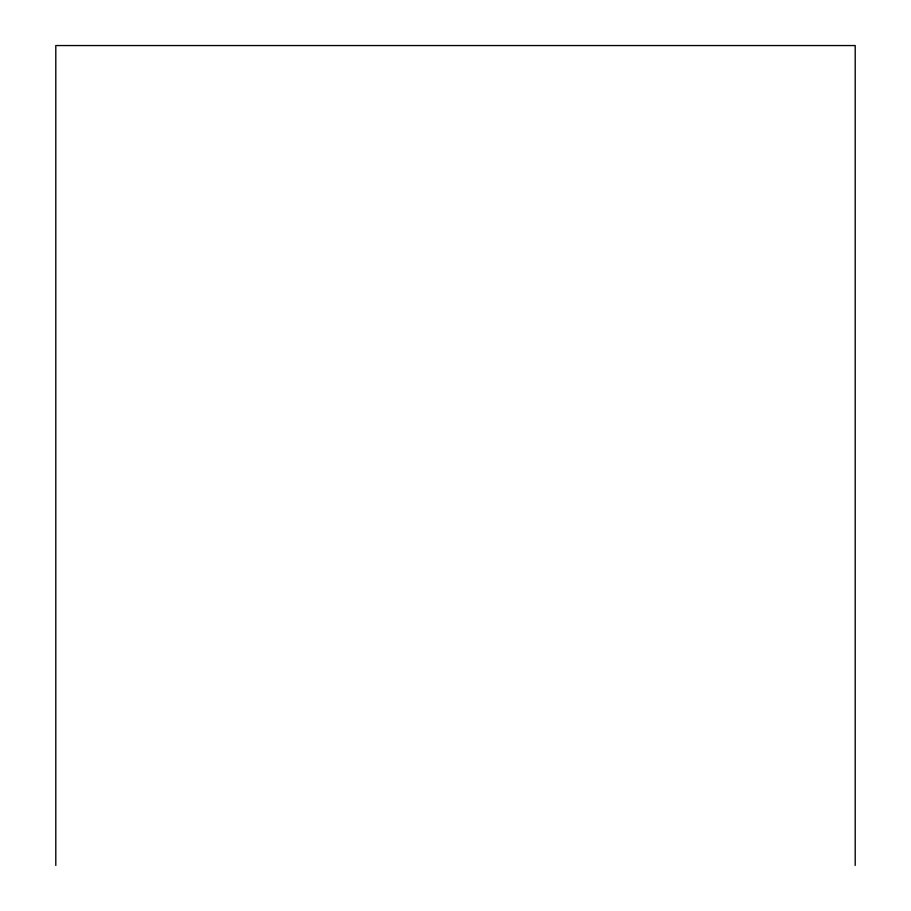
<?xml version="1.0" encoding="UTF-8"?>
<svg xmlns="http://www.w3.org/2000/svg" width="911" height="911" viewBox="0 0 911 911"><rect width="100%" height="100%" fill="white"/><g stroke="black" fill="none" stroke-linecap="round" stroke-linejoin="round"><path stroke-width="1.37" d="M855.201 865.45L855.201 45.55L55.799 45.55L55.799 865.45"/></g></svg>
